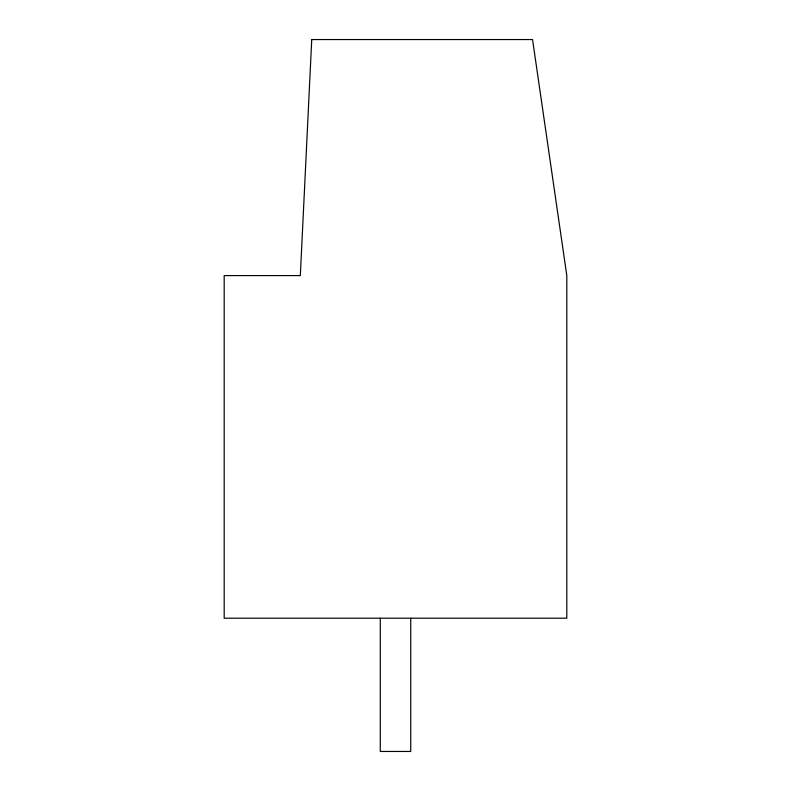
<?xml version="1.0" encoding="UTF-8"?>
<svg xmlns="http://www.w3.org/2000/svg" width="791" height="791" viewBox="0 0 791 791"><rect width="100%" height="100%" fill="white"/><g stroke="black" fill="none" stroke-linecap="round" stroke-linejoin="round"><path stroke-width="1.19" d="M410.727 618.206L410.727 751.45L380.273 751.45L380.273 618.206M311.743 39.55L300.323 275.584L224.189 275.584L224.189 618.206L566.811 618.206L566.811 275.584L532.551 39.55L311.743 39.55"/></g></svg>
